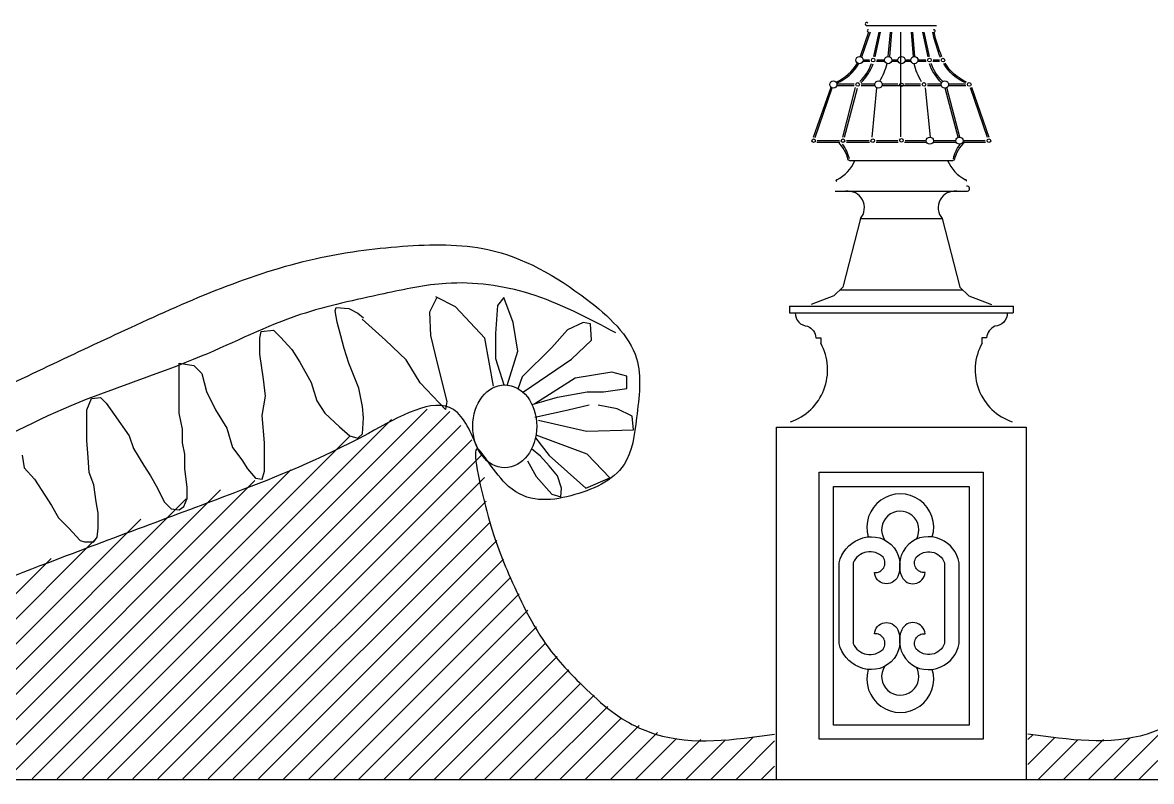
# Model space of a CAD drawing. Header units: inches. Extents: x 15.4 to 57.9, y 9.9 to 34.7.
# Drawn here: x 17.3764 to 17.7728, y 21.1959 to 21.4625 of the extents above; entities that cross this region are included whole.
import ezdxf

# ---------------------------------------------------------------- set-up
doc = ezdxf.new("R2010")
doc.units = ezdxf.units.IN
doc.header["$MEASUREMENT"] = 0
doc.layers.add('02', color=2, linetype='Continuous')
doc.layers.add('8', color=8, linetype='Continuous')
pattern_1 = [(45, (-68.69798829784378, 96.41897008928068), (-0.004419417382415921, 0.004419417382415922), [])]

msp = doc.modelspace()

# ---------------------------------------------------------------- hatches: boundary and pattern name
at = {"layer": '8'}
h = msp.add_hatch(dxfattribs=at)
h.set_pattern_fill('ANSI31', color=256, scale=0.05, style=0)
h.set_pattern_definition(pattern_1)
h.paths.add_polyline_path([(17.14729878952966, 21.19708766809192), (17.18903139356297, 21.20789270947564), (17.20661954855786, 21.20704385797428), (17.2261038568733, 21.21583139774732), (17.24126477068529, 21.21781413042329), (17.25686201680691, 21.22356648346461), (17.27836549474631, 21.2313918384519), (17.34778187732917, 21.25772823108703), (17.40202333563247, 21.28089951670547), (17.434196275489, 21.29527761741186), (17.46910516132374, 21.30448920390911), (17.49134811730363, 21.31724404691188), (17.51328309037962, 21.32590300479781), (17.52515886509099, 21.32766182431654), (17.53801847290487, 21.31081458068213), (17.53946003021446, 21.29060573636373), (17.54719212680829, 21.26862920795095), (17.55971092271392, 21.24486118993657), (17.57257165160735, 21.23006521299824), (17.58736045059522, 21.21768216719495), (17.60488291393739, 21.21104117276839), (17.62152530235943, 21.210339142612), (17.63255619985756, 21.21143616429465), (17.64052481874132, 21.21254340879962), (17.64052481874132, 21.19655524210823)])
h = msp.add_hatch(dxfattribs=at)
h.set_pattern_fill('ANSI31', color=256, scale=0.05, style=0)
h.set_pattern_definition(pattern_1)
h.paths.add_polyline_path([(18.22267628327717, 21.19708766809192), (18.18094367924386, 21.20789270947564), (18.16335552424897, 21.20704385797428), (18.14387121593353, 21.21583139774732), (18.12871030212154, 21.21781413042329), (18.11311305599992, 21.22356648346461), (18.09160957806052, 21.2313918384519), (18.02219319547766, 21.25772823108703), (17.96795173717436, 21.28089951670547), (17.93577879731783, 21.29527761741186), (17.90086991148309, 21.30448920390911), (17.8786269555032, 21.31724404691188), (17.85669198254363, 21.32590300479781), (17.84481620783226, 21.32766182431654), (17.83195659990196, 21.31081458068213), (17.83051504270879, 21.29060573636373), (17.82278294599854, 21.26862920795095), (17.81026415020932, 21.24486118993657), (17.79740342119948, 21.23006521299824), (17.78261462221161, 21.21768216719495), (17.76509215886944, 21.21104117276839), (17.74844977056381, 21.210339142612), (17.73741887306568, 21.21143616429465), (17.72945025418193, 21.21254340879962), (17.72945025418193, 21.19655524210823)])

# ---------------------------------------------------------------- linework, layer by layer
at = {"layer": '02'}
for p, q in [((17.6726322801016, 21.46148543125885), (17.69734280201846, 21.46148543125885)), ((17.67349505419151, 21.45913513006811), (17.67060134670936, 21.45053012051206)), ((17.6740341052111, 21.45913513006811), (17.67106891697512, 21.45031755825615)), ((17.67705007683725, 21.45913513006811), (17.67519992200431, 21.4505578497686)), ((17.67757276323863, 21.45913513006811), (17.67569222621859, 21.45041699879796)), ((17.68105047831085, 21.45913513006811), (17.68032249639981, 21.45055958582664)), ((17.68156325101626, 21.45913513006811), (17.68082881387562, 21.45048354266903)), ((17.68473207351525, 21.45913513006811), (17.68473207351525, 21.42234439949091)), ((17.6884118311038, 21.45913513006811), (17.68914626824443, 21.45048354266903)), ((17.6889246038092, 21.45913513006811), (17.68965258572024, 21.45055958582664)), ((17.69240231888142, 21.45913513006811), (17.69428285590147, 21.45041699879796)), ((17.69292500528281, 21.45913513006811), (17.69477516011574, 21.4505578497686)), ((17.67158580798895, 21.44938702934299), (17.67383987393004, 21.44938702922657)), ((17.6763690421987, 21.4493870290956), (17.6791266151169, 21.44938702895008)), ((17.68165578338557, 21.44938702880457), (17.68378397980013, 21.4493870287027)), ((17.68631314806879, 21.44938702857173), (17.68831929873449, 21.44938702845532)), ((17.69084846711957, 21.44938702832435), (17.69360603992135, 21.44938702817883)), ((17.69613520830643, 21.44938702804787), (17.69838927401469, 21.44938702793145)), ((17.67151863448561, 21.44887609431164), (17.67390704743338, 21.44887609418068)), ((17.67630186857895, 21.44887609404971), (17.67919378873666, 21.44887609390419)), ((17.6815886096494, 21.44887609377322), (17.6838511535363, 21.44887609365681)), ((17.68624597433262, 21.44887609352584), (17.68838647258707, 21.44887609342398)), ((17.69078129315057, 21.44887609329301), (17.69367321389035, 21.44887609313294)), ((17.69606803433743, 21.44887609301652), (17.69845644810011, 21.44887609288556)), ((17.6623514639843, 21.4403907913714), (17.6684725660063, 21.44039139141962)), ((17.66239001387038, 21.44090173020079), (17.66843426420127, 21.44090232269657)), ((17.67091117759009, 21.44039163046394), (17.67577310192172, 21.44039210706826)), ((17.67094937927795, 21.44090256924967), (17.67573509709218, 21.44090303838887)), ((17.67821212177404, 21.44039234617078), (17.69176258281113, 21.44039367449871)), ((17.67825002648641, 21.44090328492742), (17.6838141064556, 21.4409038303623)), ((17.68628296448623, 21.4409040723752), (17.69172522816115, 21.44090460587752)), ((17.69420249370632, 21.44039391367399), (17.69906312012353, 21.44039439014735)), ((17.6942397481227, 21.44090485237241), (17.69902606244904, 21.44090532155526)), ((17.70150343649329, 21.44039462936628), (17.70762235677575, 21.44039522919623)), ((17.7015403940506, 21.4409055680356), (17.70758564695024, 21.4409061606478)), ((17.70966274379061, 21.43977248416043), (17.71576703753562, 21.42225874544813)), ((17.65538341069368, 21.42051185902376), (17.66335680691299, 21.42051188264152)), ((17.65547689091654, 21.42102278795785), (17.6632633370511, 21.42102281269611)), ((17.66570514714585, 21.42051188959734), (17.67380439752487, 21.42051191357889)), ((17.66579861409736, 21.42102282075787), (17.67371094105073, 21.42102284588903)), ((17.67615276301985, 21.42051192053471), (17.6839339034097, 21.42051194358494)), ((17.67624621646718, 21.42102285395079), (17.68378397840315, 21.42102287790324)), ((17.68616322795168, 21.42051195019151), (17.69382229779621, 21.42051197287795)), ((17.68631315004786, 21.4210228859359), (17.69372886704986, 21.42102290949545)), ((17.69617071160355, 21.42051197983376), (17.70426988840808, 21.42051200382987)), ((17.69626413920668, 21.42102291755721), (17.70417647116591, 21.42102294268837)), ((17.70661832736113, 21.42051201078569), (17.71459159994737, 21.42051203440344)), ((17.7067117415765, 21.42102295075013), (17.71449819597655, 21.42102297548838)), ((17.666786511608, 21.41405082354898), (17.70318857051206, 21.41405082354898)), ((17.66171610082273, 21.40320205342717), (17.70825898420771, 21.40320205342717)), ((17.67060857086216, 21.39361159556422), (17.66442561563344, 21.36956009769922)), ((17.67060857086216, 21.39361159556422), (17.69936650194467, 21.39361159556422)), ((17.69936650194467, 21.39361159556422), (17.70554945717339, 21.36956009769922)), ((17.52843996364863, 21.36259057357377), (17.52152167709318, 21.36616641442227)), ((17.54537745932356, 21.36592816092009), (17.54323032912106, 21.36306730706413)), ((17.54871719558031, 21.35710734583547), (17.54537745932356, 21.36592816092009)), ((17.66337115824462, 21.36853822762198), (17.70660391467863, 21.36853822762198)), ((17.48615236237419, 21.36117690592648), (17.48655209207681, 21.36237519421259)), ((17.48655209207681, 21.36237519421259), (17.49094838760101, 21.3619756892934)), ((17.49094838760101, 21.3619756892934), (17.49414585967788, 21.36037812254501)), ((17.52173781645724, 21.36561290533275), (17.51929335768108, 21.36072757612267)), ((17.53869798657724, 21.35162434458319), (17.52843996364863, 21.36259057357377)), ((17.54323032912106, 21.36306730706413), (17.54251461913117, 21.35329302501334)), ((17.64571094461025, 21.36289458948006), (17.724264128313, 21.36289458948006)), ((17.48695182177943, 21.35718298906279), (17.48615236237419, 21.36117690592648)), ((17.49414585967788, 21.36037812254501), (17.49614414264687, 21.35878055581118)), ((17.50381251663675, 21.3509569177025), (17.49566468637676, 21.3582847982819)), ((17.51929335768108, 21.36072757612267), (17.5197007674189, 21.35258528528205)), ((17.45977458922897, 21.35159150545071), (17.4601743189316, 21.35398785556602)), ((17.4601743189316, 21.35398785556602), (17.4645706144558, 21.35438736049976)), ((17.4645706144558, 21.35438736049976), (17.46696862712742, 21.35199101038445)), ((17.48815101100371, 21.35239028883218), (17.48695182177943, 21.35718298906279)), ((17.55038742948563, 21.34709481028251), (17.54871719558031, 21.35710734583547)), ((17.56780218700186, 21.35448497195314), (17.56231532054261, 21.34828675723686)), ((17.57328905346111, 21.35710734583547), (17.56780218700186, 21.35448497195314)), ((17.57591307984439, 21.35663061235967), (17.57328905346111, 21.35710734583547)), ((17.57615152799298, 21.3509091311192), (17.57591307984439, 21.35663061235967)), ((17.45977458922897, 21.34600002185319), (17.45977458922897, 21.35159150545071)), ((17.46696862712742, 21.35199101038445), (17.470965192949, 21.34759758858702)), ((17.48934983445105, 21.34799709352076), (17.48815101100371, 21.35239028883218)), ((17.51114552730468, 21.34403601577499), (17.50381251663675, 21.3509569177025)), ((17.5197007674189, 21.35258528528205), (17.52214522619505, 21.34240764819545)), ((17.54179927480181, 21.33469815436395), (17.53869798657724, 21.35162434458319)), ((17.54251461913117, 21.35329302501334), (17.54251461913117, 21.34447243640018)), ((17.56923360709806, 21.34423395642655), (17.57615152799298, 21.3509091311192)), ((17.46097377845325, 21.33721340474433), (17.45977458922897, 21.34600002185319)), ((17.470965192949, 21.34759758858702), (17.47376293520682, 21.3432043932756)), ((17.49094838760101, 21.34280488835641), (17.48934983445105, 21.34799709352076)), ((17.54657043127117, 21.33493663433758), (17.55038742948563, 21.34709481028251)), ((17.56231532054261, 21.34828675723686), (17.5518184839213, 21.33803574169572)), ((17.43139853323118, 21.34280488835641), (17.43659428816062, 21.34200610498949)), ((17.43139853323118, 21.32523188063927), (17.43139853323118, 21.34280488835641)), ((17.43659428816062, 21.34200610498949), (17.43939203053487, 21.33921047642646)), ((17.47376293520682, 21.3432043932756), (17.47775950102841, 21.33601534292968)), ((17.4945455893805, 21.33401849773357), (17.49094838760101, 21.34280488835641)), ((17.5160344449734, 21.33589372493437), (17.51114552730468, 21.34403601577499)), ((17.52214522619505, 21.34240764819545), (17.52540450467967, 21.32938002814474)), ((17.54251461913117, 21.34447243640018), (17.54537745932356, 21.33517511432576)), ((17.5522957457626, 21.33279099394561), (17.56923360709806, 21.34423395642655)), ((17.43939203053487, 21.33921047642646), (17.44099058368483, 21.33282020944746)), ((17.5518184839213, 21.33803574169572), (17.55038742948563, 21.33374468738323)), ((17.5833082625806, 21.33970464861189), (17.57042621338514, 21.33755900821991)), ((17.58855668089126, 21.3382742216839), (17.5833082625806, 21.33970464861189)), ((17.58855668089126, 21.33398294089996), (17.58855668089126, 21.3382742216839)), ((17.46177287208156, 21.33122264269907), (17.46097377845325, 21.33721340474433)), ((17.47775950102841, 21.33601534292968), (17.4797577839974, 21.32962507595069)), ((17.49574441282784, 21.32762823075457), (17.4945455893805, 21.33401849773357)), ((17.52499709482544, 21.32653027165209), (17.5160344449734, 21.33589372493437)), ((17.57042621338514, 21.33755900821991), (17.55635119224207, 21.32849993963312)), ((17.39902591129539, 21.32642994246847), (17.40062446456176, 21.33042385931761)), ((17.40062446456176, 21.33042385931761), (17.40382157086168, 21.33082336425134)), ((17.40382157086168, 21.33082336425134), (17.40582021949121, 21.32882629258377)), ((17.44099058368483, 21.33282020944746), (17.44418768998475, 21.32642994246847)), ((17.46057404863422, 21.32443309727235), (17.46177287208156, 21.33122264269907)), ((17.55539703410358, 21.32826145965949), (17.56422363681958, 21.33088383352727)), ((17.56422363681958, 21.33088383352727), (17.57472047355731, 21.33279099394561)), ((17.57472047355731, 21.33279099394561), (17.58044578816515, 21.33279099394561)), ((17.58044578816515, 21.33279099394561), (17.58855668089126, 21.33398294089996)), ((17.39902591129539, 21.31564648017805), (17.39902591129539, 21.32642994246847)), ((17.40582021949121, 21.32882629258377), (17.40861759608851, 21.32483237572008)), ((17.44418768998475, 21.32642994246847), (17.44818462158327, 21.32003967548947)), ((17.4797577839974, 21.32962507595069), (17.48255552625523, 21.32523188063927)), ((17.49614414264687, 21.32363431389088), (17.49574441282784, 21.32762823075457)), ((17.52540450467967, 21.32938002814474), (17.52499709482544, 21.32653027165209)), ((17.56804063515046, 21.32635429924115), (17.55635119224207, 21.32373192535881)), ((17.57543581788667, 21.32802320614276), (17.56804063515046, 21.32635429924115)), ((17.58521694463451, 21.32683125920296), (17.57853710611124, 21.32802320614276)), ((17.59046536294517, 21.32420888532063), (17.58521694463451, 21.32683125920296)), ((17.40861759608851, 21.32483237572008), (17.41381335113437, 21.31724404691188)), ((17.43259772233904, 21.31964039704174), (17.43139853323118, 21.32523188063927)), ((17.46137350815588, 21.31484769679658), (17.46057404863422, 21.32443309727235)), ((17.48255552625523, 21.32523188063927), (17.48775128130109, 21.32043918040866)), ((17.49574441282784, 21.31804283029335), (17.49614414264687, 21.32363431389088)), ((17.55754416418967, 21.32277845839265), (17.57448165974819, 21.31896413757052)), ((17.59094225912594, 21.31944087104633), (17.59046536294517, 21.32420888532063)), ((17.43259772233904, 21.31484769679658), (17.43259772233904, 21.31964039704174)), ((17.44818462158327, 21.32003967548947), (17.45018290443585, 21.31325013006274)), ((17.48775128130109, 21.32043918040866), (17.49134811730363, 21.31724404691188)), ((17.57448165974819, 21.31896413757052), (17.59094225912594, 21.31944087104633)), ((17.39942527533748, 21.30965549164678), (17.39902591129539, 21.31564648017805)), ((17.41381335113437, 21.31724404691188), (17.41541190428433, 21.312850625129)), ((17.43339681608376, 21.31085377993288), (17.43259772233904, 21.31484769679658)), ((17.46137350815588, 21.30486279140162), (17.46137350815588, 21.31484769679658)), ((17.49134811730363, 21.31724404691188), (17.49414585967788, 21.31644526354496)), ((17.49414585967788, 21.31644526354496), (17.49574441282784, 21.31804283029335)), ((17.55658964027424, 21.31658024366182), (17.5613607967436, 21.31038180245953)), ((17.57472047355731, 21.31085876242135), (17.55682845408336, 21.31753371064254)), ((17.37624497426913, 21.3104542750137), (17.37704443367437, 21.30606107970227)), ((17.41541190428433, 21.312850625129), (17.41900910606381, 21.30685986306919)), ((17.43339681608376, 21.30566157478309), (17.43339681608376, 21.31085377993288)), ((17.45018290443585, 21.31325013006274), (17.45338001085219, 21.30885670826531)), ((17.55825987417956, 21.31014354895736), (17.55515858595499, 21.31276592283969)), ((17.5613607967436, 21.31038180245953), (17.57424321171601, 21.29893883997859)), ((17.58259291825124, 21.3025149073131), (17.57472047355731, 21.31085876242135)), ((17.3998250050401, 21.30446351295389), (17.39942527533748, 21.30965549164678)), ((17.41900910606381, 21.30685986306919), (17.42140711873543, 21.30326545113924)), ((17.45338001085219, 21.30885670826531), (17.45537829370477, 21.30566157478309)), ((17.55372716585879, 21.30847464205574), (17.55682845408336, 21.3029916407889)), ((17.5613607967436, 21.30680596162559), (17.55825987417956, 21.31014354895736)), ((17.56422363681958, 21.30322989429108), (17.5613607967436, 21.30680596162559)), ((17.37704443367437, 21.30606107970227), (17.38064126979333, 21.30206716283858)), ((17.40142392396701, 21.30007031764247), (17.3998250050401, 21.30446351295389)), ((17.42140711873543, 21.30326545113924), (17.42380513129064, 21.29887202935636)), ((17.434196275489, 21.29927153427555), (17.43339681608376, 21.30566157478309)), ((17.45537829370477, 21.30566157478309), (17.45817603607901, 21.30246666777232)), ((17.45817603607901, 21.30246666777232), (17.46057404863422, 21.30206716283858)), ((17.46057404863422, 21.30206716283858), (17.46137350815588, 21.30486279140162)), ((17.55682845408336, 21.3029916407889), (17.56231532054261, 21.29679319958662)), ((17.56565505691578, 21.29893883997859), (17.56422363681958, 21.30322989429108)), ((17.57424321171601, 21.29893883997859), (17.58259291825124, 21.3025149073131)), ((17.38064126979333, 21.30206716283858), (17.38423810591229, 21.29647567924106)), ((17.40222301771172, 21.2940793291112), (17.40142392396701, 21.30007031764247)), ((17.42380513129064, 21.29887202935636), (17.42620277818532, 21.2940793291112)), ((17.434196275489, 21.29527761741186), (17.434196275489, 21.29927153427555)), ((17.5654166088836, 21.29583973262045), (17.56565505691578, 21.29893883997859)), ((17.38423810591229, 21.29647567924106), (17.3866361184675, 21.29288126729655)), ((17.43299708638114, 21.29248176237736), (17.434196275489, 21.29527761741186)), ((17.56231532054261, 21.29679319958662), (17.5654166088836, 21.29583973262045)), ((17.3866361184675, 21.29288126729655), (17.38903413113912, 21.28848784551367)), ((17.40302247711697, 21.29008541226206), (17.40222301771172, 21.2940793291112)), ((17.42620277818532, 21.2940793291112), (17.42860079085694, 21.29168297899589)), ((17.42860079085694, 21.29168297899589), (17.43139853323118, 21.29128370054816)), ((17.43139853323118, 21.29128370054816), (17.43299708638114, 21.29248176237736)), ((17.38903413113912, 21.28848784551367), (17.3926313329186, 21.28489343356917)), ((17.40302247711697, 21.28489343356917), (17.40302247711697, 21.29008541226206)), ((17.3926313329186, 21.28489343356917), (17.39662789874018, 21.28050001178629)), ((17.40262274741434, 21.28169830008694), (17.40302247711697, 21.28489343356917)), ((17.39662789874018, 21.28050001178629), (17.39822645189014, 21.28010073333856)), ((17.39822645189014, 21.28010073333856), (17.40142392396701, 21.28010073333856)), ((17.40142392396701, 21.28010073333856), (17.40262274741434, 21.28169830008694)), ((16.74105140317005, 21.19655524210823), (17.99467184005079, 21.19655524210823))]:
    msp.add_line(p, q, dxfattribs=at)
for points in [[(17.67755712877733, 21.45906264900107), (17.67756228539401, 21.45913513006811)], [(17.66442561563344, 21.36956009769922), (17.66126224323415, 21.36649448746751), (17.65335381223594, 21.36342887722124)], [(17.70554945717339, 21.36956009769922), (17.70871282957268, 21.36649448746751), (17.71662126068731, 21.36342887722124)], [(17.64571094461025, 21.36289458948006), (17.64571094461025, 21.36048612201405), (17.724264128313, 21.36048612201405)], [(17.724264128313, 21.36289458948006), (17.724264128313, 21.36048612201405)], [(17.64119188831427, 21.19655524210823), (17.64119188831427, 21.32038183876132), (17.72878318460898, 21.32038183876132), (17.72878318460898, 21.19655524210823)]]:
    msp.add_lwpolyline(points, dxfattribs=at)
for points in [[(17.69880283455604, 21.45023345488001, -0.06198616391381279), (17.69611593540066, 21.45913513006811)], [(17.69925790146698, 21.45049804286676, -0.04728112906065542), (17.69648002792855, 21.45913513006811)], [(17.6620837893035, 21.44157798411318, 0.155229377360334), (17.66959954688099, 21.44825075197726)], [(17.66229441570357, 21.44124721302644, 0.1651309140866688), (17.67008858657681, 21.44804688038705)], [(17.67044622748398, 21.44175892756023, 0.1093899977590314), (17.67454873834976, 21.44815361603681)], [(17.67080740043201, 21.44134257040271, 0.1249851654274187), (17.67506873835118, 21.44802586096041)], [(17.67742653814384, 21.44193117200332, 0.08037915877091657), (17.67997511459288, 21.44809556648245)], [(17.69212272536715, 21.44167174601746, -0.08140570094595274), (17.68948992848636, 21.44802884327358)], [(17.69916768168804, 21.44134257040271, -0.1249851654276254), (17.69490634376888, 21.44802586096041)], [(17.69952885463607, 21.44175892756023, -0.1093899977590585), (17.6954263437703, 21.44815361603681)], [(17.70768397354295, 21.44125471893342, -0.1657837895716817), (17.69988553243929, 21.4480467010347)], [(17.70789129281656, 21.44157798411318, -0.1552293773764844), (17.70037553523906, 21.44825075197726)], [(17.65420804458444, 21.42225874544813), (17.66031233832945, 21.43977248416043, 0.1968219837878593)], [(17.65469624411088, 21.42216150265297), (17.66072961042409, 21.43953731057111, 0.2039873681766201)], [(17.66444529610925, 21.4222558481036), (17.6689600555157, 21.43970411131734, 0.1434549791665658)], [(17.66501316737157, 21.42216348798532), (17.66958677460679, 21.43947600974055, 0.1546918324402522)], [(17.67475822003798, 21.42223945244616), (17.67642942764104, 21.43960356093005, 0.1068408055833621)], [(17.69521686208208, 21.42223945244616), (17.69354565447901, 21.43960356093005, -0.0995936489873044)], [(17.70496191474848, 21.42216348798532), (17.70038830751327, 21.43947600974055, -0.144290083873774)], [(17.7055297860108, 21.4222558481036), (17.70101502660436, 21.43970411131734, -0.1331906895482275)], [(17.71528127376695, 21.42216251283237), (17.70927484991734, 21.43954755369334, -0.1847806215808854)], [(17.66686029668671, 21.41405082354898, -0.001250323983961136), (17.6663787167683, 21.41414268068031, 0.1525360531742027), (17.66278080799856, 21.42049768569116)], [(17.666786511608, 21.41456175859487, 0.1023636712129307), (17.66437769978547, 21.41973195320163)], [(17.70726938086336, 21.42051169118197, 0.1659407180338403), (17.70360320498475, 21.41414454374747, -0.001275348766844355), (17.70311199123279, 21.41405082354898)], [(17.70558379887843, 21.41973037343116, 0.1092274293971807), (17.70318857051206, 21.41456175859487)], [(17.64775006595773, 21.36048612201405, 0.3967960984587701), (17.65210934012902, 21.35579620242636, -0.2780231400133463), (17.65502274100908, 21.35175316766829), (17.65669851896127, 21.35175316766829), (17.65669851896127, 21.34980239220597)], [(17.72222500696552, 21.36048612201405, -0.39679609845877), (17.71786573279423, 21.35579620242636, 0.2780231400133461), (17.71495233191417, 21.35175316766829), (17.71327655396198, 21.35175316766829), (17.71327655396198, 21.34980239220597)]]:
    msp.add_lwpolyline(points, format="xyb", dxfattribs=at)
for points in [[(17.71378318459501, 21.21071211233205), (17.65619188832824, 21.21071211233205), (17.65619188832824, 21.3045387089863), (17.71378318459501, 21.3045387089863)], [(17.70878318459035, 21.2157121123367), (17.6611918883329, 21.2157121123367), (17.6611918883329, 21.2995387089962), (17.70878318459035, 21.2995387089962)]]:
    msp.add_lwpolyline(points, close=True, dxfattribs=at)
for points in [[(17.66320490505786, 21.27269779786577, -0.250582220200579), (17.67003693868645, 21.2808539812598, -0.6940916885765354), (17.68372289283906, 21.26783603683573, -0.7714736566758212), (17.67552994535544, 21.26925794270058, 0.6483378474083276), (17.67860228842364, 21.27462396245967, 0.5311448784575542), (17.66806622170151, 21.27269616860424), (17.66806622170151, 21.244331425731, 0.5311448784575543), (17.67860228842364, 21.24240363187558, 0.6483378474083277), (17.67552994535544, 21.24776965163467, -0.7714736566758214), (17.68372289283906, 21.24919155751407, -0.6940916885765347), (17.67003693868645, 21.23617361307545, -0.250582220200579), (17.66320490505786, 21.24432979646947)], [(17.70534263988265, 21.27269779786577, 0.2554985027408044), (17.69883401302394, 21.2808539812598, 0.6940916885765351), (17.68514805887134, 21.26783603683573, 0.7714736566758214), (17.69334100635496, 21.26925794270058, -0.6483378474083275), (17.69026866328676, 21.27462396245967, -0.5647309397139538), (17.70015645708662, 21.27269616860424), (17.70015645708662, 21.244331425731, -0.5647309397139535), (17.69026866328676, 21.24240363187558, -0.6483378474083277), (17.69334100635496, 21.24776965163467, 0.7714736566758212), (17.68514805887134, 21.24919155751407, 0.6940916885765349), (17.69883401302394, 21.23617361307545, 0.2554985027408043), (17.70534263988265, 21.24432979646947)]]:
    msp.add_lwpolyline(points, format="xyb", close=True, dxfattribs=at)
for centre, radius in [((17.67032122385462, 21.44929340306255), 0.001268045289929844), ((17.67510445806437, 21.44929340306255), 0.0006293764899298435), ((17.68039119925124, 21.44929340306255), 0.001268045289929844), ((17.68504856393446, 21.44929340306255), 0.001268045289929844), ((17.68958388286882, 21.44929340306255), 0.001268045289929844), ((17.69487062405569, 21.44929340306255), 0.0006293764899298435), ((17.69965385826544, 21.44929340306255), 0.0006293764899298435), ((17.66113236389828, 21.44073969507583), 0.001268045289929844), ((17.66969183768851, 21.44073969507583), 0.0006293764899298435), ((17.6769925777964, 21.44073969507583), 0.001268045289929844), ((17.68504856393446, 21.44061391028511), 0.0006293764899298435), ((17.69298250432366, 21.44073969507583), 0.0006293764899298435), ((17.70028324443155, 21.44073969507583), 0.001268045289929844), ((17.70884271822178, 21.44073969507583), 0.0006293764899298435), ((17.6542092515785, 21.42099070073739), 0.0006293764899298435), ((17.66453097569064, 21.42099070073739), 0.0006293764899298435), ((17.67497857887537, 21.42099070073739), 0.0006293764899298435), ((17.68504856393446, 21.42111648551356), 0.0006293764899298435), ((17.69499650324468, 21.42099070073739), 0.001268045289929844), ((17.70544410642941, 21.42099070073739), 0.001268045289929844), ((17.71576583054156, 21.42099070073739), 0.0006293764899298435)]:
    msp.add_circle(centre, radius, dxfattribs=at)
for centre, radius, start, end in [((17.67288641672821, 21.46195068967639), 0.0005301422359870002, 41.63792785350563, 241.3554548200149), ((17.67347030115087, 21.45954387810191), 0.0004094968433213008, 86.53450789254197, 273.465492107458), ((17.69650478096918, 21.45954387810191), 0.0004094968433178504, 266.534507892542, 138.4732817631231), ((17.65625239705441, 21.41924813829822), 0.01349181417435859, 297.0067778494295, 337.3426103124554), ((17.71372269077, 21.41924816299282), 0.01349183740877602, 202.6574615199945, 242.9932594397903), ((17.66231960122713, 21.40697456156188), 0.0002598804414083395, 76.79325866661314, 262.9721485614962), ((17.70764780341887, 21.40695896176324), 0.0002735358749397134, 297.6363166139817, 100.8933468189774), ((17.66623525316135, 21.39744017788901), 0.005812396308355101, 318.7997609666313, 97.55979651223254), ((17.70373982849305, 21.39744017414917), 0.00581240045858452, 82.44017649260792, 221.200151810519), ((17.70801780542132, 21.40411310359771), 0.0009424328045430195, 284.8275609378348, 98.07975720998752), ((17.63982467802015, 21.34045529895805), 0.01928975531105, 288.8396857964419, 28.98381700818049), ((17.73020989302785, 21.34045529895805), 0.01928975531105, 151.0161829918196, 251.1603142035581), ((17.68462794466649, 21.28516998723201), 0.01173524343556336, 343.1488942077297, 196.6141801637684), ((17.68462794466649, 21.28428175619622), 0.006549060698721252, 329.7682950234626, 212.979057580085), ((17.68462794466649, 21.23185760711779), 0.01173524343556336, 163.3858198362316, 16.85110579227035), ((17.68462794466649, 21.23274583813902), 0.006549060698721252, 147.0209424199149, 30.23170497653745)]:
    msp.add_arc(centre, radius, start, end, dxfattribs=at)
msp.add_ellipse((17.5457336685551, 21.32064572716475), major_axis=(0, -0.01456658766092125), ratio=0.7716523303977488, dxfattribs=at)
for points in [[(16.83184893097968, 21.24820465875958), (17.08234305488185, 21.24806107252364), (17.15687747108058, 21.26010963373695), (17.26648643339758, 21.28968386904155), (17.35636637482566, 21.32802094138454), (17.41445920902078, 21.355404467415), (17.47912874905632, 21.37950204281363), (17.50981943408732, 21.38388323484681), (17.5398543867679, 21.3827402068767), (17.57448860846234, 21.36526254585472), (17.59202624712379, 21.34445114758849), (17.59202624712379, 21.32363952286535), (17.587642020376, 21.30720931664685), (17.56900832482387, 21.29625599682034), (17.54708645929822, 21.29954194748127), (17.53612552647718, 21.31268620303884), (17.53941369656713, 21.29077933691435), (17.54708645929822, 21.26887247078987), (17.5613355622092, 21.24258418613165), (17.57460819819716, 21.22809375297795), (17.58449318871607, 21.21958207862038), (17.59860295308062, 21.21254340879962), (17.64052481874132, 21.21254340879962)], [(18.53812614182715, 21.24820465875958), (18.28763201792498, 21.24806107252364), (18.21309760172625, 21.26010963373695), (18.10348863952567, 21.28968386904155), (18.01360869798117, 21.32802094138454), (17.95551586390247, 21.355404467415), (17.89084632375051, 21.37950204281363), (17.86015563883592, 21.38388323484681), (17.83012068615534, 21.3827402068767), (17.79548646446091, 21.36526254585472), (17.77794882568304, 21.34445114758849), (17.77794882568304, 21.32363952286535), (17.78233305254725, 21.30720931664685), (17.80096674798296, 21.29625599682034), (17.82288861362503, 21.29954194748127), (17.83384954644606, 21.31268620303884), (17.8305613762397, 21.29077933691435), (17.82288861362503, 21.26887247078987), (17.80863951071405, 21.24258418613165), (17.79536687472609, 21.22809375297795), (17.78548188409076, 21.21958207862038), (17.77137211972621, 21.21254340879962), (17.72945025418193, 21.21254340879962)], [(17.5847166424548, 21.35346265606343), (17.55450321938151, 21.36718646553921), (17.52520555403789, 21.3708463292481), (17.50323212222901, 21.36718646553921), (17.47393445700181, 21.35986719107889), (17.43914334226173, 21.3452284156868), (17.39336569450569, 21.32784474250214), (17.30913463252836, 21.28575812167249), (17.24596124463023, 21.26562977718125), (17.11869907676482, 21.23452206804934), (17.0591879883479, 21.22537286172731), (17.0024238075759, 21.22262819043529), (16.83184893097968, 21.22533141649031)], [(17.53637239832205, 21.31258265532081), (17.52778898569995, 21.32651600361562), (17.49785862834432, 21.31814972729474), (17.45089751732775, 21.29731726670282), (17.38553969603271, 21.27272891627793), (17.29096283886355, 21.23584627740486), (17.2532858438255, 21.22201511795568), (17.18082833994885, 21.2011824308923), (17.13819988951326, 21.19655524210823), (17.10411643906736, 21.19588989654433)]]:
    msp.add_spline(points, degree=3, dxfattribs=at)

doc.saveas('drawing.dxf')
